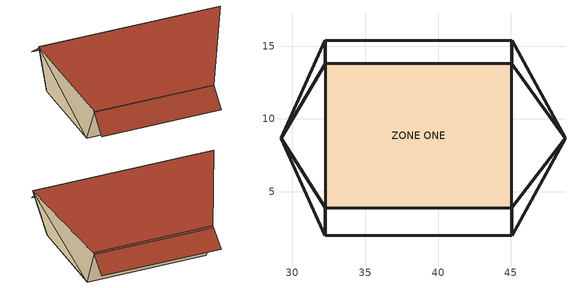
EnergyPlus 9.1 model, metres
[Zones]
ZONE ONE
 floor ground (LTFLOOR): 45.05,13.77 45.05,3.9 32.27,3.9 32.27,13.77 z3.75
 wall outside (LTWALL): 48.72,8.67,12.33 45.05,13.77,3.75 45.05,15.38,7.8; 48.72,8.67,12.33 45.05,3.9,3.75 45.05,13.77,3.75; 29.22,8.67,12.33 32.27,3.9,3.75 32.27,1.97,7.8; 32.27,15.38,7.8 32.27,13.77,3.75 29.22,8.67,12.33; 45.05,15.38,7.8 45.05,13.77,3.75 32.27,13.77,3.75 32.27,15.38,7.8; 29.22,8.67,12.33 32.27,13.77,3.75 32.27,3.9,3.75; 45.05,1.97,7.8 45.05,3.9,3.75 48.72,8.67,12.33; 32.27,1.97,7.8 32.27,3.9,3.75 45.05,3.9,3.75 45.05,1.97,7.8
 roof outside (LTROOF): 48.72,8.67,12.33 45.05,15.38,7.8 32.27,15.38,7.8 29.22,8.67,12.33; 29.22,8.67,12.33 32.27,1.97,7.8 45.05,1.97,7.8 48.72,8.67,12.33; 32.23,1.97,7.8 32.23,0.11,5.97 45.05,0.11,5.97 45.05,1.97,7.8; 45.02,15.26,7.92 45.02,17.26,6.34 32.2,17.26,6.34 32.2,15.26,7.92
[Building]
Tolita bamboo: North Axis {deg}=0; Terrain=Country; Loads Convergence Tolerance Value=0.04; Temperature Convergence Tolerance Value {deltaC}=0.4; Solar Distribution=FullInteriorAndExterior; Minimum Number of Warmup Days=6
[Site:Location]
Tena: Latitude {deg}=-77.8136; Longitude {deg}=-.996297; Time Zone {hr}=-5; Elevation {m}=10
[SizingPeriod:DesignDay] Day of Month=21; Humidity Condition Type=Wetbulb; Barometric Pressure {Pa}=81198; Rain Indicator=No; Snow Indicator=No; Daylight Saving Time Indicator=No; Solar Model Indicator=ASHRAEClearSky
Name | Month | Day Type | Maximum Dry-Bulb Temperature {C} | Daily Dry-Bulb Temperature Range {deltaC} | Wetbulb or DewPoint at Maximum Dry-Bulb {C} | Wind Speed {m/s} | Wind Direction {deg} | Sky Clearness
Denver Centennial  Golden   N Ann Htg 99% Condns DB | 12 | WinterDesignDay | -15.5 | 0 | -15.5 | 3 | 340 | 0
Denver Centennial  Golden   N Ann Clg 1% Condns DB=>MWB | 7 | SummerDesignDay | 32 | 15.2 | 15.5 | 4.9 | 0 | 1
[Material] Thermal Absorptance=0.9
Name | Roughness | Thickness {m} | Conductivity {W/m-K} | Density {kg/m3} | Specific Heat {J/kg-K} | Solar Absorptance | Visible Absorptance
PLASTERBOARD-1 | MediumSmooth | 0.012 | 0.16 | 950 | 840 | 0.6 | 0.6
FIBERGLASS QUILT-1 | Rough | 0.066 | 0.04 | 12 | 840 | 0.6 | 0.6
WOOD SIDING-1 | Rough | 0.009 | 0.14 | 530 | 900 | 0.6 | 0.6
PLASTERBOARD-2 | Rough | 0.01 | 0.16 | 950 | 840 | 0.6 | 0.6
FIBERGLASS QUILT-2 | Rough | 0.1118 | 0.04 | 12 | 840 | 0.6 | 0.6
ROOF DECK | Rough | 0.019 | 0.14 | 530 | 900 | 0.6 | 0.6
HF-C5 | MediumRough | 0.1015 | 1.7296 | 2243 | 837 | 0.65 | 0.65
[Construction]
LTWALL: WOOD SIDING-1, FIBERGLASS QUILT-1, PLASTERBOARD-1
LTFLOOR: HF-C5
LTROOF: ROOF DECK, FIBERGLASS QUILT-2, PLASTERBOARD-2
[Zone]
ZONE ONE: 0, 0, 0, 1, 1, 2.7, 129.6, Yes
[Exterior:Lights]
ExtLights: Schedule=AlwaysOn; Design Level {W}=5250; Control Option=AstronomicalClock
[OtherEquipment] Fuel Type=None; Zone or ZoneList=ZONE ONE; Schedule=AlwaysOn; Design Level Calculation Method=EquipmentLevel; Fraction Latent=0; Fraction Radiant=0; Fraction Lost=0
Name | Design Level {W}
Test 352a | 352
Test 352 minus | -352
[Schedule:Constant]
AlwaysOn: On/Off, 1
